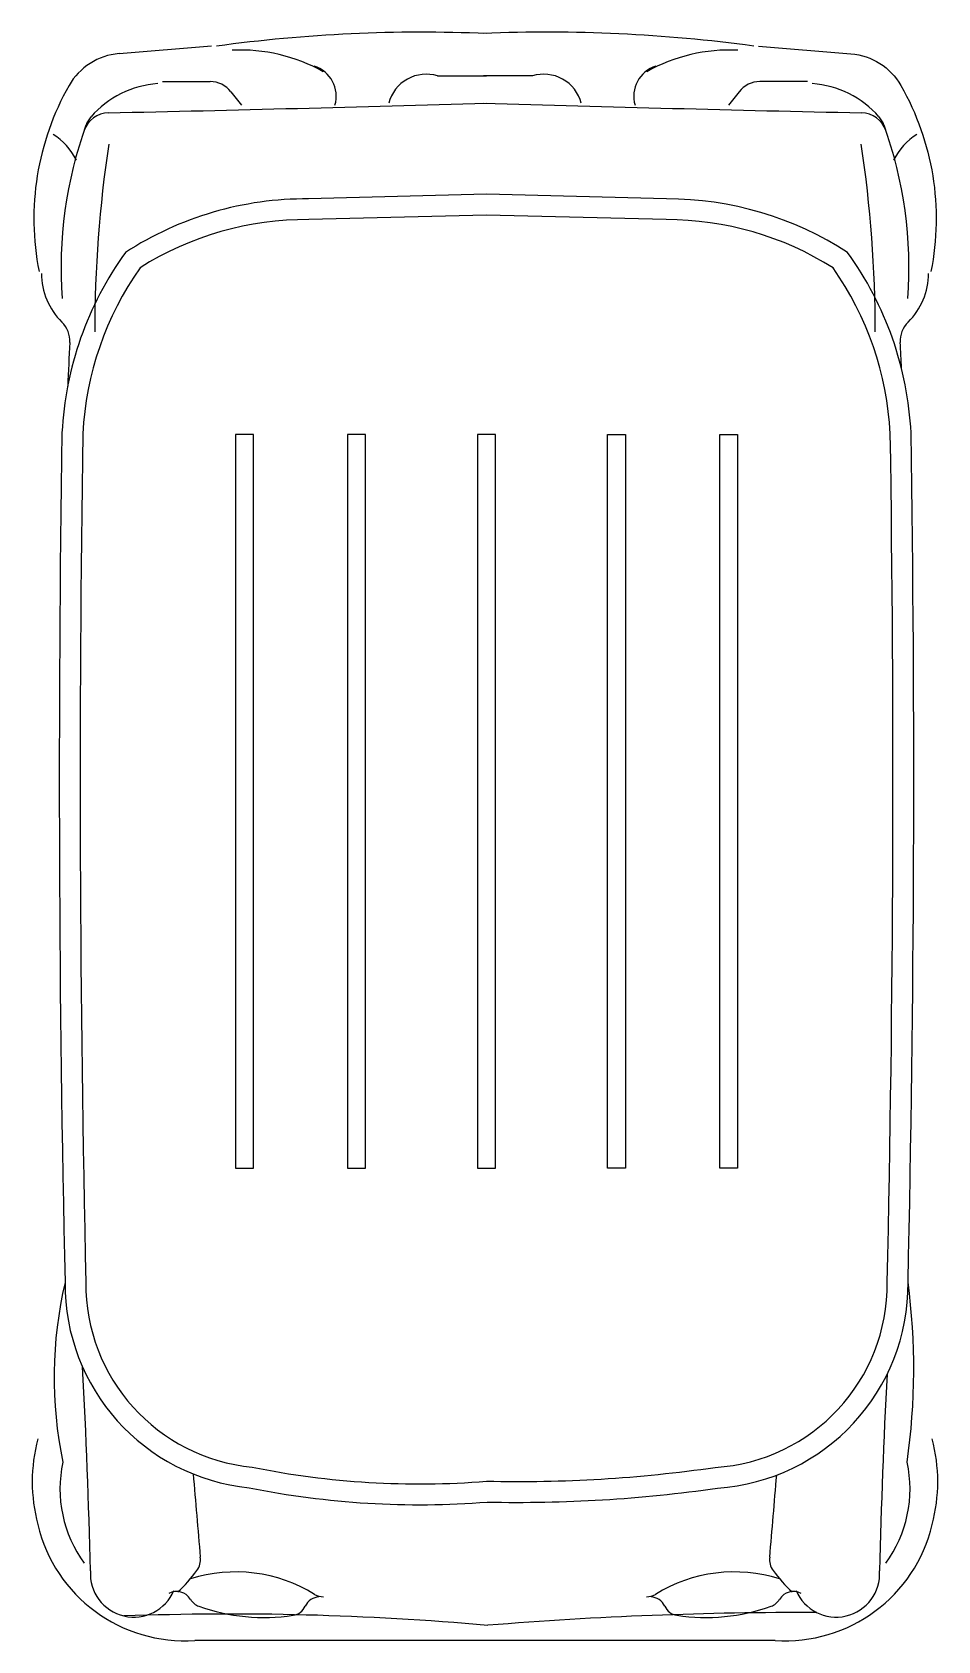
# Model space of a CAD drawing. Extents: x -0.65 to 0.65, y 0 to 2.32.
import ezdxf

# ---------------------------------------------------------------- set-up
doc = ezdxf.new("R2010")
doc.units = 0
doc.header["$MEASUREMENT"] = 0
doc.layers.add('C-CARRO', color=2, linetype='CONTINUOUS')
doc.layers.add('COTA', color=1, linetype='CONTINUOUS')

msp = doc.modelspace()

# ---------------------------------------------------------------- linework, layer by layer
at = {"layer": 'C-CARRO', "linetype": 'CONTINUOUS'}
for p, q in [((-0.3947, 2.3018), (-0.528, 2.2909)), ((0.4185, 0), (-0.4185, 0))]:
    msp.add_line(p, q, dxfattribs=at)
at = {"layer": 'C-CARRO', "color": 1, "linetype": 'CONTINUOUS'}
for p, q in [((-0.0684, 2.2588), (0.0022, 2.2588)), ((0.0684, 2.2588), (-0.0022, 2.2588)), ((-0.4652, 2.2507), (-0.3966, 2.2507)), ((-0.3665, 2.236), (-0.3515, 2.2166)), ((0.3665, 2.236), (0.3515, 2.2166)), ((0.4652, 2.2507), (0.3966, 2.2507))]:
    msp.add_line(p, q, dxfattribs=at)
at = {"layer": 'C-CARRO', "linetype": 'CONTINUOUS'}
for points in [[(0.0022, 2.32, 0.044555), (-0.3876, 2.3018, 0.044555)], [(0.3947, 2.3018), (0.528, 2.2909, -0.248051), (0.6, 2.245, -0.180272), (0.6434, 1.9766)]]:
    msp.add_lwpolyline(points, format="xyb", dxfattribs=at)
at = {"layer": 'C-CARRO', "color": 1, "linetype": 'CONTINUOUS'}
msp.add_lwpolyline([(-0.2333, 2.2648, 0.14192), (-0.3647, 2.2959, 0.14192)], format="xyb", dxfattribs=at)
at = {"layer": 'C-CARRO', "linetype": 'CONTINUOUS'}
for points in [[(0.5232, 2.0039, 0.145198), (0.2618, 2.0813), (0.0022, 2.088), (-0.2546, 2.0813, 0.146729), (-0.5188, 2.0039, 0.144213), (-0.6103, 1.7433, 0.00951), (-0.6059, 0.5171, 0.387275), (-0.3402, 0.2205, 0.06958), (0.0031, 0.1999, 0.041291), (0.3352, 0.22, 0.397284), (0.6103, 0.5171, 0.00951), (0.6147, 1.7433, 0.144213)], [(0.5021, 1.9818, 0.142221), (0.2615, 2.0513), (0.0022, 2.058), (-0.2543, 2.0513, 0.143804), (-0.4977, 1.9818, 0.140788), (-0.5803, 1.7423, 0.00951), (-0.5759, 0.5173, 0.389318), (-0.3357, 0.2502, 0.070204), (0.0022, 0.23, 0.041629), (0.3321, 0.2499, 0.399004), (0.5803, 0.5173, 0.00951), (0.5847, 1.7423, 0.140788)]]:
    msp.add_lwpolyline(points, format="xyb", close=True, dxfattribs=at)
for centre, radius, start, end in [((0.0909, 0.1279), 2.1941, 82.2266, 92.4311), ((-0.5206, 2.1999), 0.0914, 94.6621, 150.3866), ((-0.2616, 2.0526), 0.3893, 150.3866, 191.2628), ((-1.8661, 64.3366), 62.1451, 271.219782, 271.722737), ((1.8661, 64.3366), 62.1451, 268.277263, 268.780218), ((-0.0079, 1.9824), 0.6037, 160.1252, 184.2797), ((-0.5423, 2.1675), 0.0381, 91.2198, 160.895), ((-0.5398, 2.1747), 0.0381, 138.9052, 160.1252), ((0.0079, 1.9824), 0.6037, 355.7203, 19.8748), ((-0.5414, 1.9736), 0.0984, 180, 225.476), ((0.5414, 1.9736), 0.0984, 314.524, 0), ((-0.6371, 1.8763), 0.0381, 356.7221, 45.476), ((0.6371, 1.8763), 0.0381, 134.524, 183.2779), ((36.5518, 0.1231), 37.1922, 177.30141, 177.3987), ((-36.5518, 0.1231), 37.1922, 2.64018, 2.69859), ((-0.018, 0.3802), 0.6036, 166.8933, 191.7332), ((-0.3251, 0.392), 0.9437, 351.8059, 7.6213), ((-0.4133, 0.2293), 0.2399, 165.0587, 194.9413), ((0.4133, 0.2293), 0.2399, 345.0587, 14.9413), ((-0.432, 0.2187), 0.1812, 167.6365, 216.2494), ((0.432, 0.2187), 0.1812, 323.7506, 12.3635), ((-0.4329, 0.2176), 0.2181, 193.3036, 273.7941), ((0.4329, 0.2176), 0.2181, 266.2059, 346.6964), ((-0.3669, -4.1716), 4.2098, 84.9453, 92.0962), ((0.4571, -5.5301), 5.5705, 89.7765, 94.6657)]:
    msp.add_arc(centre, radius, start, end, dxfattribs=at)
at = {"layer": 'C-CARRO', "color": 1, "linetype": 'CONTINUOUS'}
for centre, radius, start, end in [((0.3527, 2.0535), 0.2427, 87.1655, 119.4754), ((-0.2599, 2.2297), 0.0453, 343.2753, 72.8049), ((-0.0848, 2.2054), 0.0559, 72.8882, 165.3013), ((0.0848, 2.2054), 0.0559, 14.6987, 107.1118), ((0.2599, 2.2297), 0.0453, 107.1951, 196.7247), ((-0.462, 2.1069), 0.1412, 94.1607, 138.9052), ((-0.3966, 2.2126), 0.0381, 37.827, 90), ((0.3966, 2.2126), 0.0381, 90, 142.173), ((0.462, 2.1069), 0.1412, 41.0948, 85.8393), ((0.5423, 2.1675), 0.0381, 19.105, 88.7802), ((0.5398, 2.1747), 0.0381, 19.8748, 41.0948), ((-0.6743, 2.0944), 0.095, 26.8886, 57.3893), ((1.2591, 1.8892), 1.8222, 171.4428, 180), ((-1.2591, 1.8892), 1.8222, 360, 8.5572), ((0.6743, 2.0944), 0.095, 122.6107, 153.1114), ((-10.1328, -0.1181), 9.566, 1.30883, 3.07404), ((9.074, -0.0818), 8.5066, 176.85878, 178.77301), ((24.1465, 2.2701), 24.6512, 184.72251, 185.00284), ((-24.6091, 2.2901), 25.1138, 355.04358, 355.31498), ((-0.4333, 0.1159), 0.0228, 319.6746, 11.0979), ((0.4333, 0.1159), 0.0228, 168.9021, 220.3254), ((-0.5066, 0.0966), 0.0628, 176.491, 337.2007), ((-0.5501, 0.1921), 0.1621, 311.2857, 325.8944), ((-0.3601, -0.1187), 0.2177, 58.3409, 107.2951), ((0.3601, -0.1187), 0.2177, 72.7049, 121.6591), ((0.5501, 0.1921), 0.1621, 214.1056, 228.7143), ((0.5066, 0.0966), 0.0628, 202.7993, 3.509), ((-0.4447, 0.048), 0.0228, 30.0281, 119.7294), ((0.4447, 0.048), 0.0228, 60.2706, 149.9719), ((-0.4051, 0.0709), 0.0228, 210.0281, 250.4846), ((-0.3188, 0.3145), 0.2813, 250.4846, 278.6102), ((-0.2801, 0.0589), 0.0228, 278.6102, 335.6282), ((-0.2385, 0.0401), 0.0228, 92.5822, 155.6282), ((-0.2339, 0.086), 0.0228, 238.3409, 272.5887), ((0.2339, 0.086), 0.0228, 267.4113, 301.6591), ((0.2385, 0.0401), 0.0228, 24.3718, 87.4178), ((0.2801, 0.0589), 0.0228, 204.3718, 261.3898), ((0.3188, 0.3145), 0.2813, 261.3898, 289.5154), ((0.4051, 0.0709), 0.0228, 289.5154, 329.9719)]:
    msp.add_arc(centre, radius, start, end, dxfattribs=at)
at = {"layer": 'COTA'}
for points in [[(-0.3601, 0.6817), (-0.3342, 0.6817), (-0.3342, 1.7413), (-0.3601, 1.7413)], [(-0.1984, 0.6817), (-0.1725, 0.6817), (-0.1725, 1.7413), (-0.1984, 1.7413)], [(-0.0107, 0.6817), (0.0151, 0.6817), (0.0151, 1.7413), (-0.0107, 1.7413)], [(0.2028, 0.6817), (0.1769, 0.6817), (0.1769, 1.7413), (0.2028, 1.7413)], [(0.3645, 0.6817), (0.3387, 0.6817), (0.3387, 1.7413), (0.3645, 1.7413)]]:
    msp.add_lwpolyline(points, close=True, dxfattribs=at)

doc.saveas('drawing.dxf')
